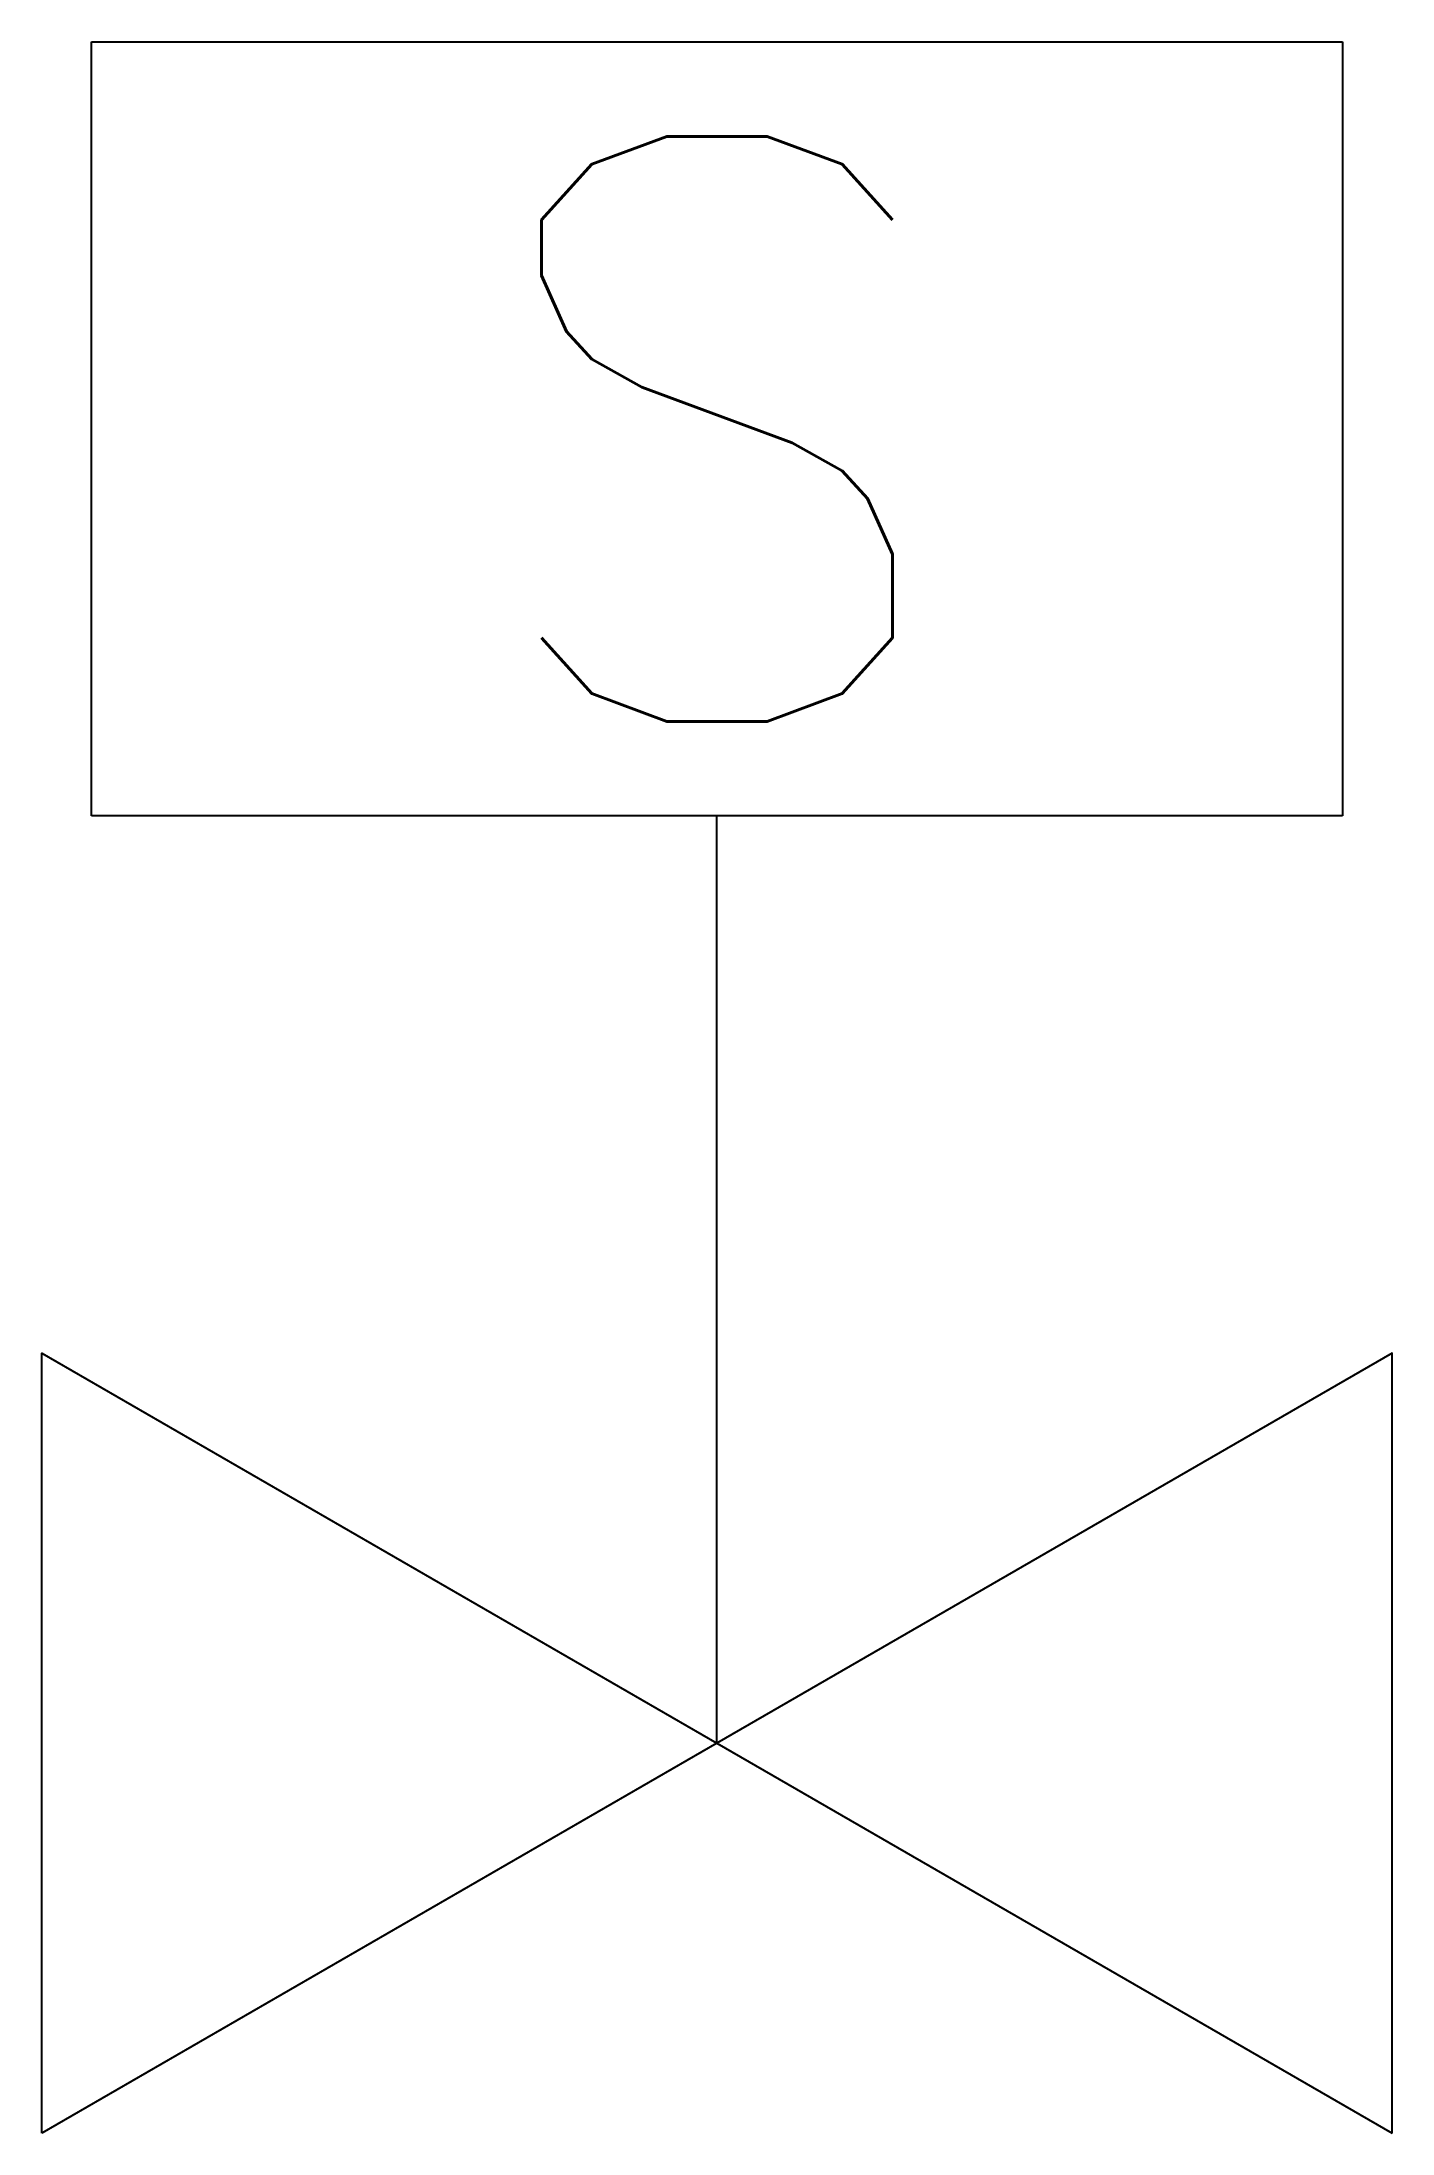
# Model space of a CAD drawing. Header units: millimetres. Extents: x -10132.166 to -10131.906, y 58.093 to 58.495.
import ezdxf
from ezdxf.enums import TextEntityAlignment as Align

# ---------------------------------------------------------------- set-up
doc = ezdxf.new("R2010")
doc.units = ezdxf.units.MM
doc.header["$LTSCALE"] = 10
doc.layers.add('Tub_Válvulas', color=2, linetype='Continuous')
doc.styles.add('R60', font='ROMANS.shx', dxfattribs={"height": 0.075})

msp = doc.modelspace()

# ---------------------------------------------------------------- linework, layer by layer
at = {"layer": 'Tub_Válvulas'}
for p, q in [((-10132.15643, 58.49544), (-10131.91576, 58.49544)), ((-10132.15643, 58.34658), (-10132.15643, 58.49544)), ((-10131.91576, 58.49544), (-10131.91576, 58.34658)), ((-10131.91576, 58.34658), (-10132.15643, 58.34658)), ((-10132.0361, 58.16831), (-10132.0361, 58.34658))]:
    msp.add_line(p, q, dxfattribs=at)
for points in [[(-10132.166, 58.09331), (-10132.166, 58.24331), (-10132.0361, 58.16831)], [(-10131.90619, 58.09331), (-10131.90619, 58.24331), (-10132.0361, 58.16831)]]:
    msp.add_lwpolyline(points, close=True, dxfattribs=at)

# ---------------------------------------------------------------- texts
at = {"layer": 'Tub_Válvulas', "style": 'R60'}
msp.add_text('S', height=0.1125, dxfattribs=at).set_placement((-10132.0361, 58.42101), align=Align.MIDDLE_CENTER)

doc.saveas('drawing.dxf')
